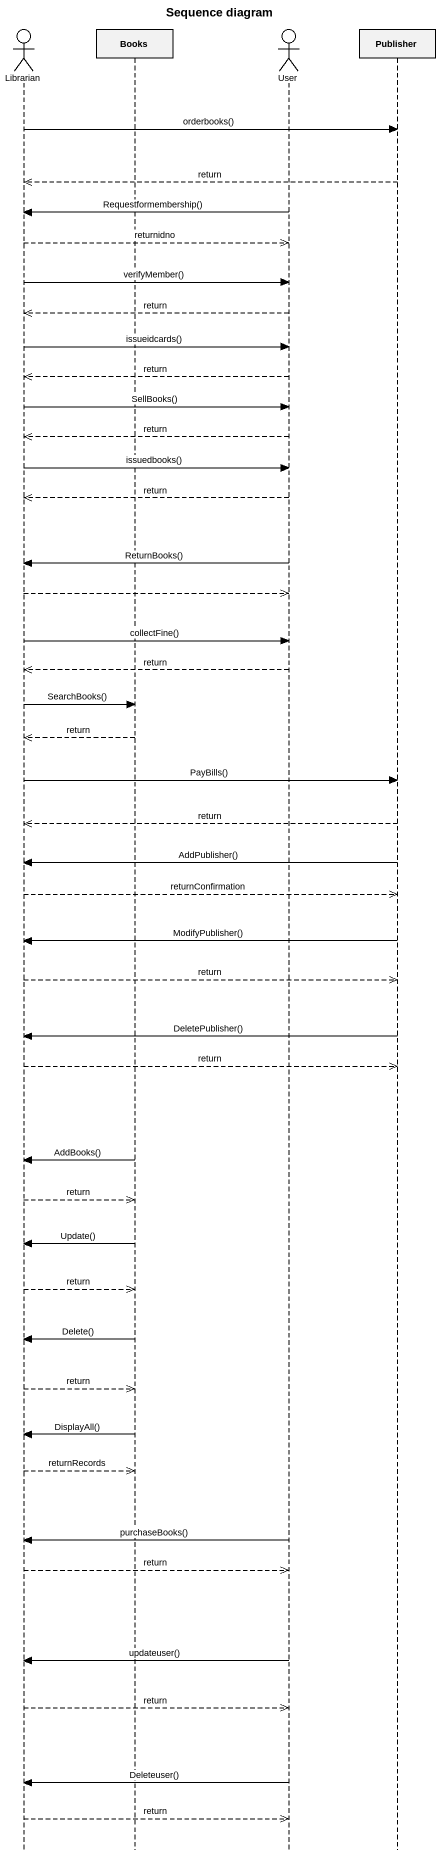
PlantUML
@startuml
title Sequence diagram
hide footbox
actor Librarian
participant Books
actor User
participant Publisher

Librarian -> Publisher : orderbooks()
Publisher -->> Librarian : return
User -> Librarian : Requestformembership()
Librarian -->> User : returnidno
Librarian -> User : verifyMember()
User -->> Librarian : return
Librarian -> User : issueidcards()
User -->> Librarian : return
Librarian -> User : SellBooks()
User -->> Librarian : return
Librarian -> User : issuedbooks()
User -->> Librarian : return
User -> Librarian : ReturnBooks()
Librarian -->> User
Librarian -> User : collectFine()
User -->> Librarian : return
Librarian -> Books : SearchBooks()
Books -->> Librarian : return
Librarian -> Publisher : PayBills()
Publisher -->> Librarian : return
Publisher -> Librarian : AddPublisher()
Librarian -->> Publisher : returnConfirmation
Publisher -> Librarian : ModifyPublisher()
Librarian -->> Publisher : return
Publisher -> Librarian : DeletePublisher()
Librarian -->> Publisher : return
Books -> Librarian : AddBooks()
Librarian -->> Books : return
Books -> Librarian : Update()
Librarian -->> Books : return
Books -> Librarian : Delete()
Librarian -->> Books : return
Books -> Librarian : DisplayAll()
Librarian -->> Books : returnRecords
User -> Librarian : purchaseBooks()
Librarian -->> User : return
User -> Librarian : updateuser()
Librarian -->> User : return
User -> Librarian : Deleteuser()
Librarian -->> User : return
@enduml
